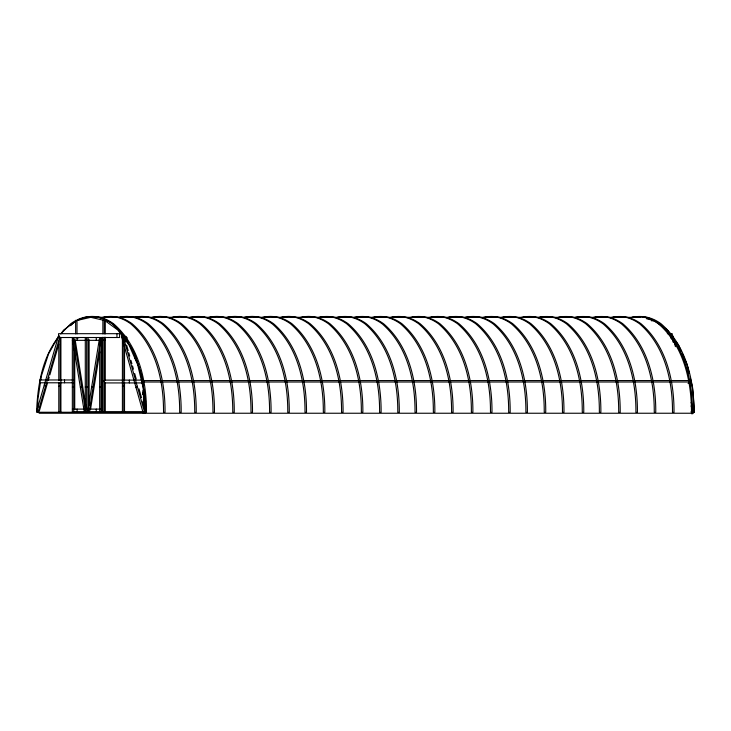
<?xml version="1.0" encoding="UTF-8"?>
<svg xmlns="http://www.w3.org/2000/svg" width="731" height="731" viewBox="0 0 731 731"><rect width="100%" height="100%" fill="white"/><g stroke="black" fill="none" stroke-linecap="round" stroke-linejoin="round"><path stroke-width="1.1" d="M143.916 392.172L144.053 391.085M40.488 382.185L37.829 399.747L37.829 407.706M40.817 379.992L41.484 375.606L48.529 353.95L58.507 336.269M90.416 409.981L99.772 351.858M39.081 411.864L38.058 411.864L36.87 410.42L58.699 335.511M38.058 411.864L59.887 336.954M39.401 410.776L47.305 383.638M48.255 380.385L49.205 377.123M49.836 374.957L58.699 344.566M134.915 358.281L135.619 356.116M135.71 360.447L136.423 358.281M143.285 393.287L143.459 392.785M143.578 395.398L144.162 393.872M59.028 336.242C42.005 357.468 37.592 385.794 36.55 412.257L146.465 412.257C146.703 380.403 138.561 345.407 113.57 323.769A125.869 61.614 -90 0 0 78.948 319.749M61.011 333.583L63.652 330.028L75.85 321.183M144.884 409.643L145.506 411.836L144.473 411.836L143.276 413.243L121.629 336.671L122.826 335.264L123.85 335.264M136.039 387.631L137.236 386.224M144.309 413.243L145.506 411.836M691.151 411.562L691.754 413.7L692.951 412.284L691.142 405.888M70.267 325.67L71.784 324.098A124.983 60.755 -90 0 1 73.657 322.782M60.792 333.93L70.715 323.769A125.869 61.614 -90 0 1 75.485 320.745M70.697 325.332L72.223 323.769A125.869 61.614 -90 0 1 75.065 321.859M143.048 394.438L143.578 393.991M143.431 397.28L144.793 396.275L143.596 395.69L143.906 396.357M144.235 391.405L142.865 392.364L144.829 393.187M80.373 387.549L81.689 386.662M143.331 401.785L145.122 401.209M76.728 320.543L90.754 317.309L103.701 320.297M143.523 397.326L145.277 397.308L143.331 397.006M92.499 317.3L640.621 317.345M78.025 320.315L75.631 320.315L75.631 333.857M651.358 320.772L653.752 320.772M667.33 333.683L672.218 333.683L672.218 335.602M121.629 336.671L122.653 336.671M72.342 337.786L78.857 337.786M102.066 337.786L99.672 337.786L99.672 411.928M102.13 340.253L105.273 340.253M72.342 340.335L102.066 340.335M73.228 379.974L39.675 379.974L39.675 382.788L73.228 382.788M143.559 380.577L691.051 380.559L691.051 382.441M102.879 381.235L104.259 381.235M143.779 382.021L691.097 382.002L690.877 380.559M688.045 383.382L690.311 383.382L690.311 380.559M58.791 386.27L60.17 386.27M122.406 386.315L123.786 386.315M72.342 387.128L73.721 387.128M85.289 387.037L88.104 387.037M99.672 387.128L101.052 387.128M143.084 401.054L145.624 401.054M72.342 409.104L102.066 409.104M36.87 410.42L37.893 410.42M145.898 411.928L72.342 411.928L72.342 337.512M39.118 413.243L691.471 413.243C691.681 381.244 683.741 346.046 658.805 324.098A124.983 60.755 90 0 0 631.273 317.574M691.754 413.7L692.787 413.7L693.984 412.284C694.212 380.44 686.08 345.434 661.089 323.806A125.869 61.614 -90 0 0 633.366 317.336M142.582 394.694L144.144 394.713M646.725 318.835L654.272 320.58L667.348 330.065L670.647 334.506M143.587 400.89L144.674 401.155M143.669 397.289L144.765 397.591M144.062 397.554L144.994 397.81M144.126 393.982L142.673 393.433L143.669 394.192M143.34 399.473L145.451 400.305M144.327 393.671L142.764 392.94L144.29 394.11M143.486 396.019L145.195 396.906M143.203 393.406L143.779 393.771M91.704 386.662L93.011 387.549M144.528 398.989L145.222 399.464M104.78 320.543L117.855 330.028L122.479 336.242M124.215 335.904L112.839 324.098A124.983 60.755 -90 0 0 106.169 320.041M143.952 397.637L145.305 399.108M125.787 336.269L127.322 337.96M44.271 384.999L45.459 386.452M673.288 338.051L674.612 339.824M675.937 341.605L678.578 345.151L681.292 351.364M123.795 338.014L129.076 345.114L137.693 364.778L141.302 380.047M124.974 336.689L128.272 342.629M129.926 345.599L134.879 354.498M682.206 353.429L687.186 364.815L689.251 373.541M135.208 355.54L141.549 375.277M672.949 337.905L675.417 346.649M691.197 402.443L692.741 407.907M693.363 410.1L693.984 412.284L692.467 412.284C692.705 380.44 684.572 345.434 659.581 323.806A125.869 61.614 -90 0 0 631.858 317.336M671.296 335.712L673.141 342.218M124.16 336.351L125.705 341.825M126.637 345.105L128.181 350.578M128.802 352.762L129.725 356.043M130.968 360.42L131.891 363.7M132.512 365.893L133.435 369.173M134.678 373.55L136.222 379.014M139.009 388.865L141.485 397.609M142.719 401.986L144.263 407.459M122.826 335.264L144.473 411.836M690.539 378.987L692.604 387.713L694.45 412.284M141.823 382.231L143.112 387.677L144.957 412.257C145.195 380.403 137.053 345.407 112.062 323.769A125.869 61.614 -90 0 0 77.44 319.749M143.422 391.45L143.651 392.684M75.156 339.796L85.947 406.865M141.878 376.319L145.506 400.652L145.506 413.243M673.004 340.536L673.004 335.986L670.884 335.986L670.884 338.243M672.264 337.11L672.264 339.367M669.569 333.683L669.569 335.602M141.832 380.111L141.832 382.925M129.35 380.111L129.35 382.925M124.526 338.946L124.526 335.529L122.406 335.529L122.406 411.845L124.526 411.845L124.526 382.231M124.526 344.639L124.526 379.946M123.786 335.529L123.786 411.845M116.951 333.683L116.951 337.512M105.273 333.875L105.273 320.315L102.879 320.315L102.879 333.857M105.273 337.265L105.273 380.202M105.273 382.468L105.273 411.845L102.879 411.845L102.879 337.238M104.259 320.315L104.259 333.857M104.259 337.238L104.259 411.845M102.066 337.512L102.066 411.928M101.052 337.512L101.052 411.928M96.264 337.512L96.264 340.335M96.264 409.104L96.264 411.928M89.118 339.769L89.118 405.157M88.104 337.512L88.104 411.928M86.669 337.512L86.651 411.928M85.289 337.512L85.289 411.928M77.011 320.315L77.011 333.857M77.13 337.512L77.13 340.335M77.13 409.104L77.13 411.928M74.736 349.19L74.736 409.643M73.721 337.786L73.721 411.928M64.529 379.974L64.529 382.788M60.911 337.759L60.911 411.8L58.791 411.8L58.791 382.889M60.17 337.74L60.17 380.632M60.17 382.889L60.17 411.8M58.791 335.483L58.791 337.74M58.791 341.13L58.791 380.632M79.432 319.584A124.983 60.755 -90 0 1 104.222 319.164M595.144 317.345A125.869 61.614 -90 0 1 622.876 323.815C647.858 345.443 655.999 380.449 655.762 412.293L654.254 412.293C654.492 380.449 646.35 345.443 621.368 323.815A125.869 61.614 -90 0 0 593.636 317.345M412.266 317.327A125.869 61.614 -90 0 1 439.998 323.796C464.98 345.425 473.121 380.431 472.884 412.275L471.376 412.275C471.614 380.431 463.472 345.425 438.49 323.796A125.869 61.614 -90 0 0 410.767 317.327M191.887 317.327A125.869 61.614 -90 0 1 219.611 323.796C244.593 345.425 252.734 380.431 252.497 412.275L250.989 412.275C251.226 380.431 243.094 345.425 218.103 323.796A125.869 61.614 -90 0 0 190.38 317.327M228.657 317.3A125.869 61.614 -90 0 1 256.38 323.769C281.371 345.407 289.503 380.403 289.266 412.257L287.758 412.257C287.996 380.403 279.863 345.407 254.872 323.769A125.869 61.614 -90 0 0 227.149 317.3M431.372 317.327A125.869 61.614 -90 0 1 459.095 323.796C484.086 345.425 492.219 380.431 491.981 412.275L490.474 412.275C490.711 380.431 482.579 345.425 457.588 323.796A125.869 61.614 -90 0 0 429.865 317.327M559.58 317.345A125.869 61.614 -90 0 1 587.313 323.815C612.295 345.443 620.436 380.449 620.199 412.293L618.691 412.293C618.929 380.449 610.787 345.443 585.805 323.815A125.869 61.614 -90 0 0 558.073 317.345M540.246 317.345A125.869 61.614 -90 0 1 567.969 323.815C592.96 345.443 601.101 380.449 600.864 412.293L599.356 412.293C599.594 380.449 591.452 345.443 566.461 323.815A125.869 61.614 -90 0 0 538.738 317.345M392.474 317.327A125.869 61.614 -90 0 1 420.206 323.796C445.188 345.425 453.33 380.431 453.092 412.275L451.584 412.275C451.822 380.431 443.68 345.425 418.699 323.796A125.869 61.614 -90 0 0 390.966 317.327M355.906 317.327A125.869 61.614 -90 0 1 383.638 323.796C408.62 345.425 416.761 380.431 416.524 412.275L415.016 412.275C415.254 380.431 407.112 345.425 382.13 323.796A125.869 61.614 -90 0 0 354.398 317.327M613.382 317.345A125.869 61.614 -90 0 1 641.105 323.815C666.096 345.443 674.238 380.449 674 412.293L672.493 412.293C672.73 380.449 664.589 345.443 639.598 323.815A125.869 61.614 -90 0 0 611.874 317.345M173.64 317.3A125.869 61.614 -90 0 1 201.363 323.769C226.354 345.407 234.496 380.403 234.249 412.257L232.75 412.257C232.988 380.403 224.846 345.407 199.855 323.769A125.869 61.614 -90 0 0 172.132 317.3M320.489 317.327A125.869 61.614 -90 0 1 348.221 323.796C373.203 345.425 381.344 380.431 381.107 412.275L379.599 412.275C379.837 380.431 371.695 345.425 346.713 323.796A125.869 61.614 -90 0 0 318.981 317.327M210.464 317.3A125.869 61.614 -90 0 1 238.187 323.769C263.178 345.407 271.32 380.403 271.082 412.257L269.575 412.257C269.812 380.403 261.671 345.407 236.68 323.769A125.869 61.614 -90 0 0 208.956 317.3M264.22 317.3A125.869 61.614 -90 0 1 291.943 323.769C316.925 345.407 325.067 380.403 324.829 412.257L323.321 412.257C323.559 380.403 315.417 345.407 290.435 323.769A125.869 61.614 -90 0 0 262.712 317.3M104.414 317.3A125.869 61.614 -90 0 1 132.147 323.769C157.128 345.407 165.27 380.403 165.032 412.257L163.525 412.257C163.762 380.403 155.621 345.407 130.639 323.769A125.869 61.614 -90 0 0 102.907 317.3M338.681 317.327A125.869 61.614 -90 0 1 366.405 323.796C391.396 345.425 399.528 380.431 399.29 412.275L397.783 412.275C398.02 380.431 389.888 345.425 364.897 323.796A125.869 61.614 -90 0 0 337.174 317.327M282.449 317.3A125.869 61.614 -90 0 1 310.182 323.769C335.163 345.407 343.305 380.403 343.067 412.257L341.56 412.257C341.797 380.403 333.656 345.407 308.674 323.769A125.869 61.614 -90 0 0 280.942 317.3M466.789 317.327A125.869 61.614 -90 0 1 494.512 323.796C519.503 345.425 527.636 380.431 527.398 412.275L525.891 412.275C526.128 380.431 517.996 345.425 493.005 323.796A125.869 61.614 -90 0 0 465.281 317.327M120.551 317.3A125.869 61.614 -90 0 1 148.283 323.769C173.265 345.407 181.407 380.403 181.169 412.257L179.662 412.257C179.899 380.403 171.758 345.407 146.776 323.769A125.869 61.614 -90 0 0 119.043 317.3M153.848 317.3A125.869 61.614 -90 0 1 181.571 323.769C206.562 345.407 214.695 380.403 214.457 412.257L212.949 412.257C213.187 380.403 205.055 345.407 180.064 323.769A125.869 61.614 -90 0 0 152.34 317.3M523.149 317.327A125.869 61.614 -90 0 1 550.872 323.796C575.864 345.425 584.005 380.431 583.767 412.275L582.26 412.275C582.497 380.431 574.356 345.425 549.365 323.796A125.869 61.614 -90 0 0 521.642 317.327M503.357 317.327A125.869 61.614 -90 0 1 531.081 323.796C556.072 345.425 564.213 380.431 563.966 412.275L562.459 412.275C562.706 380.431 554.564 345.425 529.573 323.796A125.869 61.614 -90 0 0 501.85 317.327M245.881 317.3A125.869 61.614 -90 0 1 273.604 323.769C298.595 345.407 306.737 380.403 306.499 412.257L304.991 412.257C305.229 380.403 297.088 345.407 272.106 323.769A125.869 61.614 -90 0 0 244.373 317.3M135.61 317.3A125.869 61.614 -90 0 1 163.333 323.769C188.324 345.407 196.465 380.403 196.228 412.257L194.72 412.257C194.958 380.403 186.816 345.407 161.825 323.769A125.869 61.614 -90 0 0 134.102 317.3M449.556 317.327A125.869 61.614 -90 0 1 477.288 323.796C502.27 345.425 510.412 380.431 510.174 412.275L508.666 412.275C508.904 380.431 500.762 345.425 475.78 323.796A125.869 61.614 -90 0 0 448.048 317.327M302.241 317.3A125.869 61.614 -90 0 1 329.973 323.769C354.955 345.407 363.097 380.403 362.859 412.257L361.352 412.257C361.589 380.403 353.448 345.407 328.466 323.769A125.869 61.614 -90 0 0 300.733 317.3M576.814 317.345A125.869 61.614 -90 0 1 604.537 323.815C629.528 345.443 637.66 380.449 637.423 412.293L635.915 412.293C636.162 380.449 628.02 345.443 603.029 323.815A125.869 61.614 -90 0 0 575.306 317.345M485.119 317.327A125.869 61.614 -90 0 1 512.842 323.796C537.833 345.425 545.975 380.431 545.737 412.275L544.23 412.275C544.467 380.431 536.326 345.425 511.334 323.796A125.869 61.614 -90 0 0 483.611 317.327M374.245 317.327A125.869 61.614 -90 0 1 401.968 323.796C426.95 345.425 435.091 380.431 434.854 412.275L433.346 412.275C433.584 380.431 425.451 345.425 400.46 323.796A125.869 61.614 -90 0 0 372.737 317.327M99.242 339.796L87.912 410.219L89.228 411.105L100.558 340.673L99.242 339.796M144.263 396.275L143.523 398.011L145.259 397.655L144.263 396.275M143.843 392.227L142.837 393.598L143.843 392.227M143.504 390.482L142.764 391.021L144.181 392.136L143.504 390.482M74.142 339.796L72.835 340.673L84.166 411.105L85.472 410.219L74.142 339.796M119.592 333.683L58.553 333.683L58.553 337.512L119.592 337.512L119.592 333.683M142.572 380.111L104.496 380.111L104.496 382.925L142.572 382.925L142.572 380.111"/></g></svg>
